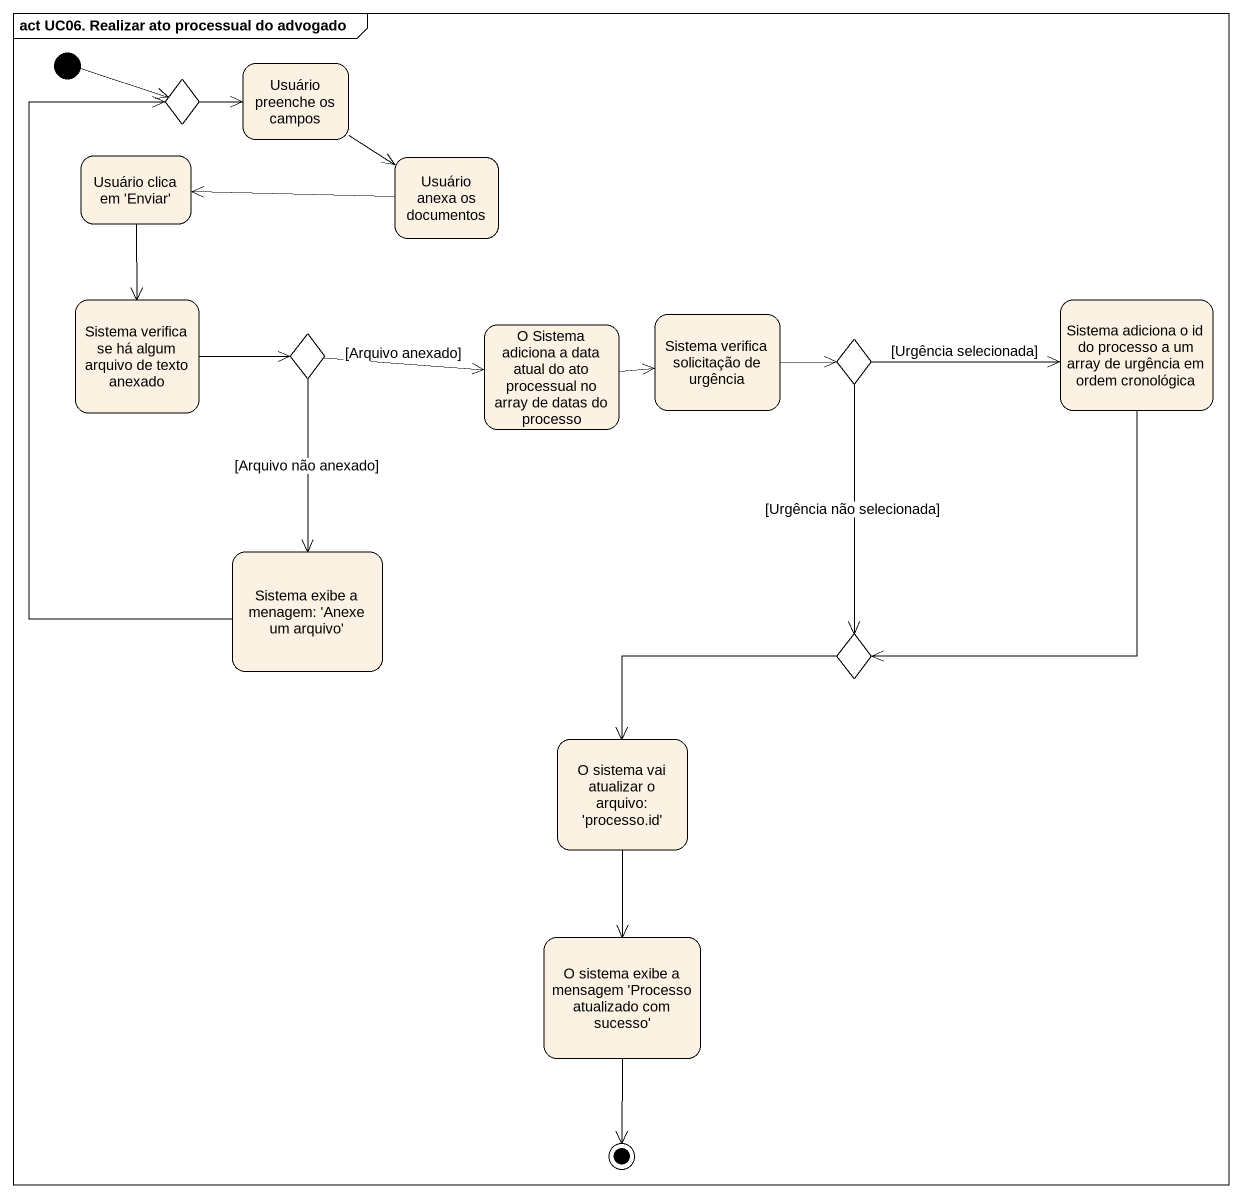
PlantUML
@startuml
mainframe act UC06. Realizar ato processual do advogado
hide empty description
state choice1 <<choice>>
state "Usuário preenche os campos" as Usuário_preenche_os_campos
state "Usuário clica em 'Enviar'" as Usuário_clica_em_Enviar
state "Usuário anexa os documentos" as Usuário_anexa_os_documentos
state "Sistema verifica se há algum arquivo de texto anexado" as Sistema_verifica_se_há
state choice2 <<choice>>
state "O Sistema adiciona a data atual do ato processual no array de datas do processo" as O_Sistema_adiciona_a_data
state "Sistema verifica solicitação de urgência" as Sistema_verifica
state choice3 <<choice>>
state "Sistema adiciona o id do processo a um array de urgência em ordem cronológica" as Sistema_adiciona_o_id_do
state "Sistema exibe a menagem: 'Anexe um arquivo'" as Sistema_exibe_a_menagem
state choice4 <<choice>>
state "O sistema vai atualizar o arquivo: 'processo.id'" as O_sistema_vai_atualizar_o
state "O sistema exibe a mensagem 'Processo atualizado com sucesso'" as O_sistema_exibe_a_mensagem
[*] -right-> choice1
choice1 -right-> Usuário_preenche_os_campos
Usuário_preenche_os_campos --> Usuário_anexa_os_documentos
Usuário_clica_em_Enviar --> Sistema_verifica_se_há
Usuário_anexa_os_documentos -left-> Usuário_clica_em_Enviar
Sistema_verifica_se_há -right-> choice2
choice2 -right-> O_Sistema_adiciona_a_data : [Arquivo anexado]
choice2 --> Sistema_exibe_a_menagem : [Arquivo não anexado]
O_Sistema_adiciona_a_data -right-> Sistema_verifica
Sistema_verifica -right-> choice3
choice3 -right-> Sistema_adiciona_o_id_do : [Urgência selecionada]
choice3 --> choice4 : [Urgência não selecionada]
Sistema_adiciona_o_id_do --> choice4
Sistema_exibe_a_menagem -up-> choice1
choice4 -left-> O_sistema_vai_atualizar_o
O_sistema_vai_atualizar_o --> O_sistema_exibe_a_mensagem
O_sistema_exibe_a_mensagem --> [*]
@enduml
